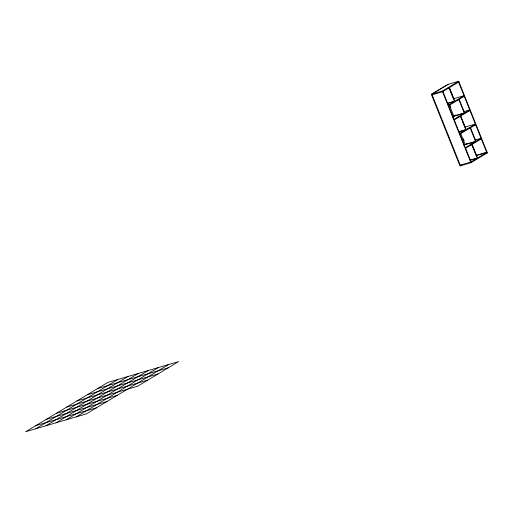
<?xml version="1.0" encoding="UTF-8"?>
<svg xmlns="http://www.w3.org/2000/svg" width="513" height="513" viewBox="0 0 513 513"><rect width="100%" height="100%" fill="white"/><g stroke="black" fill="none" stroke-linecap="round" stroke-linejoin="round"><path stroke-width="0.77" d="M431.33 94.334L447.746 84.478L458.705 81.253L487.35 152.868L470.934 162.724L459.975 165.949L431.33 94.334L442.289 91.109L458.705 81.253M448.285 84.318L431.869 94.174L460.514 165.789L461.88 164.968M458.962 81.894L442.546 91.75L432.126 94.822M448.336 105.082L464.015 95.668L453.588 98.733M448.593 105.723L464.271 96.309M452.453 117.022L455.858 114.976M454.011 119.272L469.69 109.859L463.733 111.616M454.268 119.92L469.946 110.507L468.459 110.943M459.693 133.47L475.365 124.056L464.945 127.121M459.949 134.111L475.628 124.697L474.134 125.14M463.803 145.41L466.535 143.775M465.368 147.661L481.047 138.247L475.089 140.004M465.624 148.308L481.303 138.895L479.071 139.549M475.705 154.028L476.301 155.51L476.667 155.292M35.775 428.772L117.855 379.485M45.901 425.79L127.981 376.504M56.026 422.808L138.106 373.522M66.151 419.826L148.231 370.54M76.277 416.851L158.357 367.565M168.482 364.583L86.402 413.869L25.65 431.747L107.73 382.461L178.607 361.601L137.567 386.244L66.69 407.104M457.102 82.555L458.596 82.118L486.722 152.444L476.301 155.51M447.586 88.274L449.074 87.832L454.492 101.382L447.791 103.357M457.34 100.016L458.834 99.58L464.252 113.129L453.825 116.194L449.266 104.787M447.419 103.35L454.864 101.164L449.439 87.614M454.197 115.97L464.618 112.905L459.199 99.355M458.192 116.881L460.43 116.22L465.849 129.77L459.148 131.745M467.952 128.622L470.184 127.968L475.602 141.517L465.182 144.583L460.616 133.175M458.769 131.738L465.471 129.77M465.554 144.365L475.23 141.511M470.293 145.051L471.78 144.608L477.199 158.158L470.498 160.133M477.411 155.067L487.094 152.22L470.678 162.076L460.251 165.148M485.862 153.304L487.35 152.868M470.126 160.133L476.083 158.376M97.47 388.623L168.347 367.763M87.21 394.786L158.087 373.926M76.95 400.948L147.827 380.082M56.43 413.266L117.182 395.388M46.17 419.429L106.922 401.544M35.91 425.591L96.662 407.707M470.556 127.743L475.974 141.293M460.796 116.002L466.214 129.552M472.152 144.39L477.571 157.94M449.061 87.402L453.498 98.509M460.308 115.534L461.79 119.24M462.386 120.715L464.752 126.64M471.562 143.666L475.115 152.547M449.92 105.274L450.773 107.416M463.271 138.657L464.124 140.799M442.918 91.532L471.043 161.858M442.289 91.109L470.934 162.724"/></g></svg>
